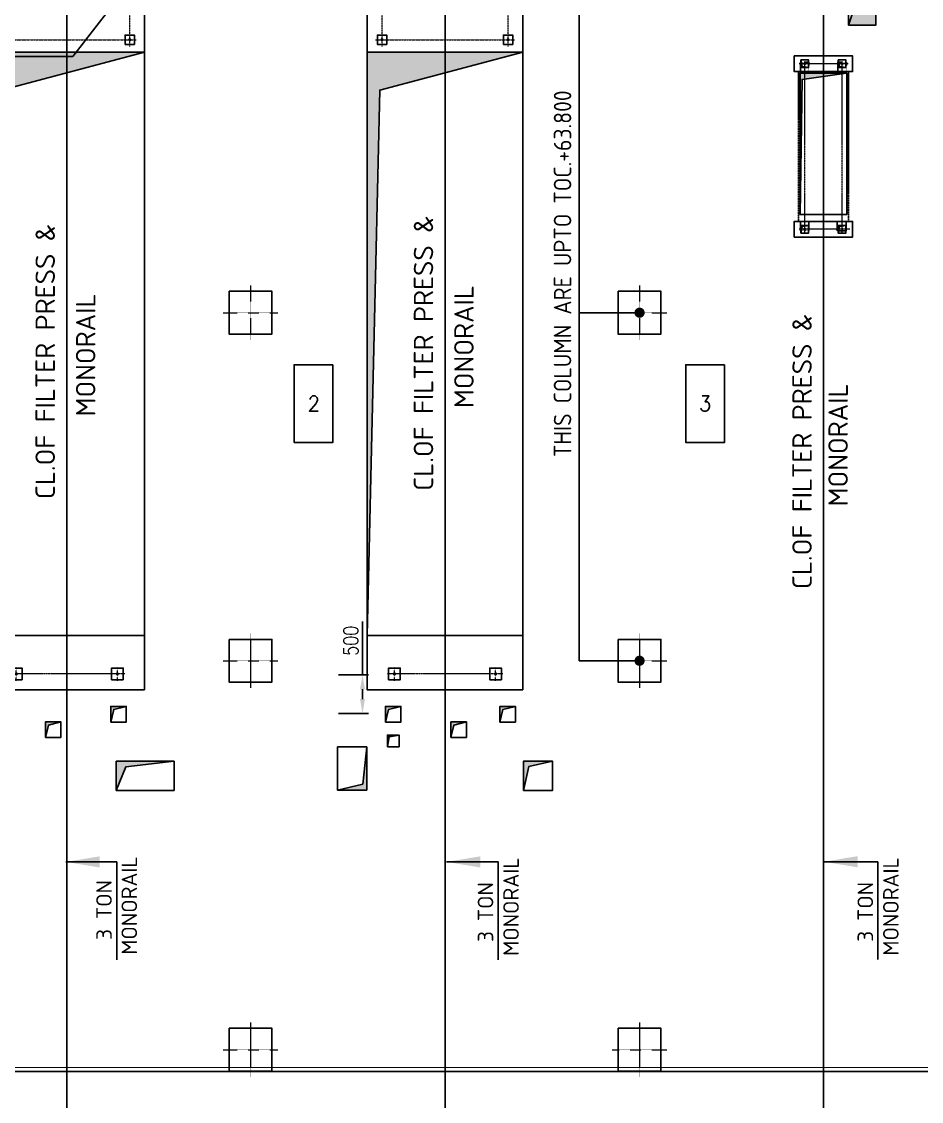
# Model space of a CAD drawing. Header units: inches. Extents: x 8618018 to 8935006, y 2431589 to 2567223.
# Drawn here: x 8630188 to 8641754, y 2486400 to 2500282 of the extents above; entities that cross this region are included whole.
import ezdxf
from ezdxf import colors
from ezdxf.entities.mleader import LeaderData, LeaderLine
from ezdxf.enums import TextEntityAlignment as Align
from ezdxf.math import Vec2, Vec3

# ---------------------------------------------------------------- set-up
doc = ezdxf.new("R2010")
doc.units = ezdxf.units.IN
doc.header["$MEASUREMENT"] = 0
doc.linetypes.add('CENTER', pattern=[2, 1.25, -0.25, 0.25, -0.25])
doc.linetypes.add('PHANTOM', pattern=[2.5, 1.25, -0.25, 0.25, -0.25, 0.25, -0.25])
doc.layers.get('Defpoints').update_dxf_attribs({"color": 252})
for name, color, linetype in [('Civil', 252, 'Continuous'), ('EQ', 252, 'Continuous'), ('SKID', 252, 'Continuous'), ('TEXT', 252, 'Continuous')]:
    doc.layers.add(name, color=color, linetype=linetype)
for name, color, linetype, lineweight in [('CL', 252, 'CENTER', 5), ('DIM', 252, 'Continuous', 13), ('EQP01', 94, 'Continuous', 5), ('PCT', 2, 'Continuous', 15)]:
    doc.layers.add(name, color=color, linetype=linetype, lineweight=lineweight)
doc.styles.add('DIM', font='romans.shx', dxfattribs={"width": 0.8})
doc.styles.add('ISOCPEUR', font='isocpeur.ttf')
doc.styles.add('r-30', font='romans.shx')
doc.styles.get("Standard").update_dxf_attribs({"font": 'arial.ttf'})
doc.dimstyles.new('DIM', dxfattribs={"dimscale": 175, "dimtxt": 2.5, "dimasz": 2.5, "dimexe": 0.875, "dimexo": 0.875, "dimgap": 1, "dimtad": 1, "dimdec": 0, "dimzin": 9, "dimdsep": 46, "dimtxsty": 'ISOCPEUR', "dimblk": 'OBLIQUE', "dimcen": 0.09, "dimclrd": 256, "dimclre": 256, "dimclrt": 252, "dimadec": 0, "dimazin": 0, "dimtfac": 1, "dimtdec": 0, "dimtmove": 0, "dimatfit": 3, "dimfxl": 1, "dimtfill": 1, "dimtolj": 1, "dimtzin": 0, "dimarcsym": 0})
doc.dimstyles.new('DIM_100', dxfattribs={"dimscale": 75, "dimtxt": 2.5, "dimasz": 2.5, "dimexe": 1, "dimexo": 1, "dimgap": 0.75, "dimtad": 1, "dimdec": 0, "dimrnd": 1, "dimzin": 12, "dimdsep": 46, "dimtxsty": 'DIM', "dimcen": 0.09, "dimclrd": 256, "dimclre": 256, "dimclrt": 3, "dimadec": 0, "dimazin": 0, "dimtfac": 0.046875, "dimtdec": 0, "dimtmove": 0, "dimatfit": 3, "dimfxl": 1, "dimtolj": 1, "dimtzin": 12, "dimlwd": -1, "dimlwe": -1, "dimarcsym": 0})

# ---------------------------------------------------------------- blocks, each defined once
blk = doc.blocks.new('_Oblique')
at = {"color": 0, "linetype": 'ByBlock', "lineweight": -2}
blk.add_line((-0.5, -0.5), (0.5, 0.5), dxfattribs=at)
blk = doc.blocks.new('FILTER PRESS TOP FP-11001A-B')
at = {"layer": 'Civil'}
h = blk.add_hatch(color=256, dxfattribs=at)
h.dxf.hatch_style = 1
h.paths.add_polyline_path([(7500, 1000), (0, 1000), (7013, 840), (7235, 0), (7500, 0)])
h.paths.add_polyline_path([(7500, 0), (7235, 0), (7500, -1000)])
for points in [[(-700, -1000), (0, -1000), (0, 1000), (-700, 1000)], [(0, 1000), (7500, 1000), (7500, -1000), (0, -1000)], [(7500, 1000), (7500, -1000), (8200, -1000), (8200, 1000)], [(7600, 750), (7720, 750), (7720, 870), (7600, 870)], [(8120, 750), (8000, 750), (8000, 870), (8120, 870)], [(-570, 725), (-420, 725), (-420, 575), (-570, 575)], [(-570, -725), (-420, -725), (-420, -575), (-570, -575)], [(7600, -750), (7720, -750), (7720, -870), (7600, -870)], [(8120, -750), (8000, -750), (8000, -870), (8120, -870)]]:
    blk.add_lwpolyline(points, close=True, dxfattribs=at)
blk.add_lwpolyline([(0, 1000), (7013, 840), (7500, -1000)], dxfattribs=at)
for centre, radius in [((7660, 810), 10), ((8060, 810), 10), ((-495, 650), 12), ((-495, -650), 12), ((7660, -810), 10), ((8060, -810), 10)]:
    blk.add_circle(centre, radius, dxfattribs=at)
at = {"layer": 'CL', "ltscale": 0.2}
for p, q in [((7660, 892), (7660, 728)), ((8060, -728), (8060, -892))]:
    blk.add_line(p, q, dxfattribs=at)
at = {"layer": 'CL', "ltscale": 1.2}
for p, q in [((8060, 892), (8060, -728)), ((7660, 728), (7660, -892))]:
    blk.add_line(p, q, dxfattribs=at)
at = {"layer": 'CL'}
blk.add_line((-495, -744), (-495, 744), dxfattribs=at)
at = {"layer": 'CL', "ltscale": 0.5}
for p, q in [((7573, 810), (8147, 810)), ((7573, -810), (8147, -810))]:
    blk.add_line(p, q, dxfattribs=at)
at = {"layer": 'CL', "ltscale": 0.12}
for p, q in [((-582, 650), (-408, 650)), ((-582, -650), (-408, -650))]:
    blk.add_line(p, q, dxfattribs=at)
at = {"layer": 'CL', "ltscale": 1.6}
blk.add_line((-820, 0), (8449, 0), dxfattribs=at)
blk = doc.blocks.new('COL1')
at = {"layer": 'Civil'}
blk.add_lwpolyline([(-275, 275), (275, 275), (275, -275), (-275, -275)], close=True, dxfattribs=at)
at = {"layer": 'CL', "ltscale": 0.25}
for p, q in [((0, 350), (0, -350)), ((-350, 0), (350, 0))]:
    blk.add_line(p, q, dxfattribs=at)
blk = doc.blocks.new('FILTER PRESS TOP FP-11002')
at = {"layer": 'Civil'}
h = blk.add_hatch(color=256, dxfattribs=at)
h.dxf.hatch_style = 1
h.paths.add_polyline_path([(50, 190), (0, 190), (0, 200), (34, 206), (40, 240), (50, 240)])
h.paths.add_polyline_path([(50, 240), (40, 240), (50, 290)])
h.paths.add_polyline_path([(0, 190), (-21, 190), (-21, 196), (0, 200)])
h.paths.add_polyline_path([(-21, 190), (-50, 190), (-21, 196)])
h = blk.add_hatch(color=256, dxfattribs=at)
h.dxf.hatch_style = 1
h.paths.add_polyline_path([(120, -300), (1940, -300), (201, -274), (120, 297)])
h = blk.add_hatch(color=256, dxfattribs=at)
h.dxf.hatch_style = 1
h.paths.add_polyline_path([(2078, 190), (2128, 190), (2128, 200), (2094, 206), (2088, 240), (2078, 240)])
h.paths.add_polyline_path([(2078, 240), (2088, 240), (2078, 290)])
h.paths.add_polyline_path([(2128, 190), (2149, 190), (2149, 196), (2128, 200)])
h.paths.add_polyline_path([(2149, 190), (2178, 190), (2149, 196)])
h = blk.add_hatch(color=256, dxfattribs=at)
h.dxf.hatch_style = 1
h.paths.add_polyline_path([(50, -290), (0, -290), (0, -280), (34, -274), (40, -240), (50, -240)])
h.paths.add_polyline_path([(50, -240), (40, -240), (50, -190)])
h.paths.add_polyline_path([(0, -290), (-21, -290), (-21, -284), (0, -280)])
h.paths.add_polyline_path([(-21, -290), (-50, -290), (-21, -284)])
h = blk.add_hatch(color=256, dxfattribs=at)
h.dxf.hatch_style = 1
h.paths.add_polyline_path([(2094, -274), (2088, -240), (2078, -240), (2078, -290), (2128, -290), (2128, -280)])
h.paths.add_polyline_path([(2078, -190), (2078, -240), (2088, -240)])
h.paths.add_polyline_path([(2128, -280), (2128, -290), (2149, -290), (2149, -284)])
h.paths.add_polyline_path([(2178, -290), (2149, -284), (2149, -290)])
for points in [[(-100, -375), (100, -375), (100, 375), (-100, 375)], [(-50, 190), (50, 190), (50, 290), (-50, 290)], [(1940, 300), (120, 300), (120, -300), (1940, -300)], [(2228, -375), (2028, -375), (2028, 375), (2228, 375)], [(2178, 190), (2078, 190), (2078, 290), (2178, 290)], [(-50, -290), (50, -290), (50, -190), (-50, -190)], [(2178, -290), (2078, -290), (2078, -190), (2178, -190)]]:
    blk.add_lwpolyline(points, close=True, dxfattribs=at)
for points in [[(-50, 190), (34, 206), (50, 290)], [(1940, -300), (201, -274), (120, 296)], [(2178, 190), (2094, 206), (2078, 290)], [(-50, -290), (34, -274), (50, -190)], [(2178, -290), (2094, -274), (2078, -190)], [(2114, -240), (2142, -240)], [(2128, -237), (2128, -237)]]:
    blk.add_lwpolyline(points, dxfattribs=at)
blk.add_circle((2128, -240), 9, dxfattribs=at)
at = {"layer": 'CL'}
for p, q in [((2173, 240), (-34, 240)), ((2173, -240), (-34, -240))]:
    blk.add_line(p, q, dxfattribs=at)
at = {"layer": 'CL', "ltscale": 0.6}
for points in [[(0, 317), (0, -310)], [(2128, 342), (2128, -310)]]:
    blk.add_lwpolyline(points, dxfattribs=at)
at = {"layer": 'CL'}
for points in [[(-13, 240), (14, 240)], [(0, 254), (0, 226)], [(2114, 240), (2142, 240)], [(2128, 254), (2128, 226)], [(-13, -240), (14, -240)], [(0, -226), (0, -254)]]:
    blk.add_lwpolyline(points, dxfattribs=at)
at = {"layer": 'CL', "ltscale": 0.75}
blk.add_lwpolyline([(-155, 0), (2267, 0)], dxfattribs=at)
at = {"layer": 'EQ', "linetype": 'PHANTOM', "ltscale": 0.09}
for points in [[(-19, 184), (101, 184), (101, 296), (-19, 296)], [(2028, 178), (2149, 178), (2149, 294), (2028, 294)], [(-19, -296), (101, -296), (101, -186), (-19, -186)], [(2028, -296), (2149, -296), (2149, -186), (2028, -186)]]:
    blk.add_lwpolyline(points, close=True, dxfattribs=at)
at = {"layer": 'EQ', "linetype": 'PHANTOM', "ltscale": 0.5}
blk.add_lwpolyline([(100, 321), (2028, 321), (2028, -321), (100, -321)], close=True, dxfattribs=at)
at = {"layer": 'EQ', "linetype": 'PHANTOM', "ltscale": 0.08}
for centre in [(0, 240), (2128, 240), (0, -240)]:
    blk.add_circle(centre, 9, dxfattribs=at)
blk = doc.blocks.new('A$C6627c7d3')
at = {"layer": 'Civil'}
blk.add_lwpolyline([(-2180, -1825), (-1830, -1825), (-1830, -1625), (-2180, -1625)], close=True, dxfattribs=at)
blk = doc.blocks.new('A$Ce0588e49')
at = {"layer": 'Civil'}
h = blk.add_hatch(color=256, dxfattribs=at)
h.dxf.hatch_style = 1
h.paths.add_polyline_path([(12127, 11059), (12127, 10859), (12187, 11039), (12727, 11059)])
h = blk.add_hatch(color=256, dxfattribs=at)
h.dxf.hatch_style = 1
h.paths.add_polyline_path([(3517, 9479), (3517, 9279), (3577, 9459), (4117, 9479)])
h = blk.add_hatch(color=256, dxfattribs=at)
h.dxf.hatch_style = 1
h.paths.add_polyline_path([(8382, 9479), (8382, 9279), (8442, 9459), (8982, 9479)])
h = blk.add_hatch(color=256, dxfattribs=at)
h.dxf.hatch_style = 1
h.paths.add_polyline_path([(12897, 8174), (12897, 8374), (12604, 8343), (12550, 8174)])
h = blk.add_hatch(color=256, dxfattribs=at)
h.dxf.hatch_style = 1
h.paths.add_polyline_path([(1595, -583), (1595, -683), (1620, -683), (1634, -622), (1695, -607), (1695, -583)])
h.paths.add_polyline_path([(1595, -683), (1595, -783), (1620, -683)])
h.paths.add_polyline_path([(1695, -583), (1695, -607), (1795, -583)])
h = blk.add_hatch(color=256, dxfattribs=at)
h.dxf.hatch_style = 1
h.paths.add_polyline_path([(3065, -583), (3065, -683), (3090, -683), (3104, -622), (3165, -607), (3165, -583)])
h.paths.add_polyline_path([(3065, -683), (3065, -783), (3090, -683)])
h.paths.add_polyline_path([(3165, -583), (3165, -607), (3265, -583)])
h = blk.add_hatch(color=256, dxfattribs=at)
h.dxf.hatch_style = 1
h.paths.add_polyline_path([(6596, -583), (6596, -683), (6621, -683), (6636, -622), (6696, -607), (6696, -583)])
h.paths.add_polyline_path([(6596, -683), (6596, -783), (6621, -683)])
h.paths.add_polyline_path([(6696, -583), (6696, -607), (6796, -583)])
h = blk.add_hatch(color=256, dxfattribs=at)
h.dxf.hatch_style = 1
h.paths.add_polyline_path([(8067, -583), (8067, -683), (8092, -683), (8107, -622), (8167, -607), (8167, -583)])
h.paths.add_polyline_path([(8067, -683), (8067, -783), (8092, -683)])
h.paths.add_polyline_path([(8167, -583), (8167, -607), (8267, -583)])
h = blk.add_hatch(color=256, dxfattribs=at)
h.dxf.hatch_style = 1
h.paths.add_polyline_path([(2225, -782), (2225, -882), (2250, -882), (2265, -822), (2325, -807), (2325, -782)])
h.paths.add_polyline_path([(2225, -882), (2225, -982), (2250, -882)])
h.paths.add_polyline_path([(2325, -782), (2325, -807), (2425, -782)])
h = blk.add_hatch(color=256, dxfattribs=at)
h.dxf.hatch_style = 1
h.paths.add_polyline_path([(7438, -782), (7438, -882), (7462, -882), (7477, -822), (7538, -807), (7538, -782)])
h.paths.add_polyline_path([(7438, -882), (7438, -982), (7462, -882)])
h.paths.add_polyline_path([(7538, -782), (7538, -807), (7638, -782)])
h = blk.add_hatch(color=256, dxfattribs=at)
h.dxf.hatch_style = 1
h.paths.add_polyline_path([(6621, -950), (6621, -1025), (6635, -1025), (6645, -974), (6696, -964), (6696, -950)])
h.paths.add_polyline_path([(6696, -950), (6696, -964), (6771, -950)])
h.paths.add_polyline_path([(6621, -1025), (6621, -1100), (6635, -1025)])
h = blk.add_hatch(color=256, dxfattribs=at)
h.dxf.hatch_style = 1
h.paths.add_polyline_path([(5982, -1660), (6357, -1660), (6357, -1472), (6316, -1472), (6304, -1581)])
h.paths.add_polyline_path([(6316, -1472), (6357, -1472), (6357, -1097)])
h = blk.add_hatch(color=256, dxfattribs=at)
h.dxf.hatch_style = 1
h.paths.add_polyline_path([(1118, -1288), (1118, -1475), (1159, -1475), (1186, -1356), (1305, -1330), (1305, -1288)])
h.paths.add_polyline_path([(1118, -1475), (1118, -1663), (1159, -1475)])
h.paths.add_polyline_path([(1305, -1288), (1305, -1330), (1493, -1288)])
h = blk.add_hatch(color=256, dxfattribs=at)
h.dxf.hatch_style = 1
h.paths.add_polyline_path([(3137, -1475), (3137, -1663), (3214, -1475)])
h.paths.add_polyline_path([(3137, -1288), (3137, -1475), (3214, -1475), (3261, -1359), (3882, -1288)])
h = blk.add_hatch(color=256, dxfattribs=at)
h.dxf.hatch_style = 1
h.paths.add_polyline_path([(8370, -1288), (8370, -1475), (8412, -1475), (8439, -1356), (8557, -1330), (8557, -1288)])
h.paths.add_polyline_path([(8370, -1475), (8370, -1663), (8412, -1475)])
h.paths.add_polyline_path([(8557, -1288), (8557, -1330), (8745, -1288)])
for p, q in [((6357, -1100), (5982, -1100)), ((5982, -1100), (5982, -1660)), ((6357, -1660), (6357, -1100)), ((3882, -1288), (3137, -1288)), ((3137, -1288), (3137, -1663)), ((3882, -1663), (3882, -1288)), ((3137, -1663), (3882, -1663)), ((5982, -1660), (6357, -1660))]:
    blk.add_line(p, q, dxfattribs=at)
for points in [[(12127, 11059), (12748, 11059), (12748, 10859), (12127, 10859)], [(3517, 9279), (4117, 9279), (4117, 9479), (3517, 9479)], [(8382, 9279), (8982, 9279), (8982, 9479), (8382, 9479)], [(1595, -783), (1795, -783), (1795, -583), (1595, -583)], [(3065, -783), (3265, -783), (3265, -583), (3065, -583)], [(6596, -783), (6796, -783), (6796, -583), (6596, -583)], [(8067, -783), (8267, -783), (8267, -583), (8067, -583)], [(2225, -982), (2425, -982), (2425, -782), (2225, -782)], [(7438, -982), (7638, -982), (7638, -782), (7438, -782)], [(6621, -1100), (6771, -1100), (6771, -950), (6621, -950)], [(1118, -1663), (1493, -1663), (1493, -1288), (1118, -1288)], [(8370, -1663), (8745, -1663), (8745, -1288), (8370, -1288)]]:
    blk.add_lwpolyline(points, close=True, dxfattribs=at)
for points in [[(12127, 10859), (12187, 11039), (12727, 11059)], [(3517, 9279), (3577, 9459), (4117, 9479)], [(8382, 9279), (8442, 9459), (8982, 9479)], [(12550, 8174), (12604, 8343), (12897, 8374)], [(1595, -783), (1634, -622), (1795, -583)], [(3065, -783), (3104, -622), (3265, -583)], [(6596, -783), (6636, -622), (6796, -583)], [(8067, -783), (8107, -622), (8267, -583)], [(2225, -982), (2265, -822), (2425, -782)], [(7438, -982), (7477, -822), (7638, -782)], [(6621, -1100), (6645, -974), (6771, -950)], [(5982, -1660), (6304, -1581), (6357, -1100)], [(1118, -1663), (1186, -1356), (1493, -1288)], [(3137, -1663), (3261, -1359), (3882, -1288)], [(8370, -1663), (8439, -1356), (8745, -1288)]]:
    blk.add_lwpolyline(points, dxfattribs=at)
blk.add_blockref('A$C6627c7d3', (14728, 9999))
blk = doc.blocks.new('*D354')
at = {"transparency": 16777216}
for p, q in [((8634570, 2491886), (8634570, 2492571)), ((8634260, 2491886), (8634645, 2491886)), ((8634570, 2491573), (8634570, 2491698)), ((8634260, 2491386), (8634645, 2491386))]:
    blk.add_line(p, q, dxfattribs=at)
for points in [[(8634538, 2491698), (8634601, 2491698), (8634570, 2491886)], [(8634538, 2491573), (8634601, 2491573), (8634570, 2491386)]]:
    blk.add_solid(points, dxfattribs=at)
at = {"layer": 'Defpoints', "color": 0, "transparency": 16777216}
for p in [(8634185, 2491886), (8634185, 2491386), (8634570, 2491386)]:
    blk.add_point(p, dxfattribs=at)
at = {"color": 3, "transparency": 16777216, "insert": (8634420, 2492322), "char_height": 187.5, "attachment_point": 5, "rotation": 90, "style": 'DIM', "bg_fill": 3, "box_fill_scale": 1.25, "bg_fill_color": 256, "bg_fill_true_color": 13158600, "bg_fill_transparency": 0}
blk.add_mtext('\\A1;500', dxfattribs=at)
blk = doc.blocks.new('GA CRM')
at = {"color": 252, "linetype": 'PHANTOM', "ltscale": 2, "const_width": 20}
for points in [[(2688, 14225.4), (2688, 35500)], [(7550, 14225.4), (7550, 35500)], [(12414, 14225.4), (12414, 35500)]]:
    blk.add_lwpolyline(points, dxfattribs=at)
at = {"layer": 'Civil'}
blk.add_line((14531.2, 15445.4), (50, 15445.4), dxfattribs=at)
at = {"layer": 'SKID', "const_width": 10}
for points in [[(15050, 20475), (15050, 15445.4), (50, 15445.4), (50, 15495.4)], [(15050, 20475), (15000, 20475), (15000, 15495.4), (50, 15495.4)]]:
    blk.add_lwpolyline(points, dxfattribs=at)
blk.add_blockref('A$Ce0588e49', (187.5, 20720.6))
at = {"layer": 'Civil'}
for p in [(5050, 25200), (10050, 25200), (5050, 20725), (10050, 20725), (5050, 15725), (10050, 15725)]:
    blk.add_blockref('COL1', p, dxfattribs=at)
at = {"layer": 'EQ', "rotation": 269.9999999999999}
blk.add_blockref('FILTER PRESS TOP FP-11002', (12412.5, 28400.6), dxfattribs=at)
at = {"layer": 'EQP01', "rotation": 90.00000000000001}
for p in [(2688, 21050), (7550, 21050)]:
    blk.add_blockref('FILTER PRESS TOP FP-11001A-B', p, dxfattribs=at)
at = {"layer": 'DIM', "color": 252, "style": 'ISOCPEUR', "width": 0.9}
blk.add_text('THIS COLUMN ARE UPTO TOC.+63.800', height=225, rotation=90, dxfattribs=at).set_placement((9172.8, 23344.7))
at = {"layer": 'DIM', "color": 252, "char_height": 200, "attachment_point": 7, "rotation": 90, "style": 'ISOCPEUR'}
for s, insert in [('\\A1;MONORAIL', (3592.1, 16945.5)), ('\\A1;MONORAIL', (8498.7, 16931.1)), ('\\A1;MONORAIL', (13380.7, 16933.5)), ('\\A1;3 TON', (3266.8, 17135.8)), ('\\A1;3 TON', (8169.9, 17109.4)), ('\\A1;3 TON', (13051.9, 17111.8))]:
    blk.add_mtext(s, dxfattribs=dict(at, insert=insert))
at = {"layer": 'TEXT', "char_height": 250, "attachment_point": 9, "rotation": 90, "style": 'ISOCPEUR'}
for s, insert in [('\\A1;\\pi-750,l1250,t1250;CL.OF FILTER PRESS & ', (7398, 26450.8)), ('\\A1;\\pi-750,l1250,t1250;CL.OF FILTER PRESS & ', (2536, 26343.3)), ('\\A1;\\pi-750,l1250,t1250;MONORAIL', (3056.1, 25446.4)), ('\\A1;\\pi-750,l1250,t1250;MONORAIL', (7918.1, 25553.9)), ('\\A1;\\pi-750,l1250,t1250;CL.OF FILTER PRESS & ', (12263.6, 25187)), ('\\A1;\\pi-750,l1250,t1250;MONORAIL', (12727.6, 24290.1))]:
    blk.add_mtext(s, dxfattribs=dict(at, insert=insert))
at = {"layer": 'DIM'}
for points, override in [([(10050, 25200), (9272.2, 25200), (9272.2, 29700)], {"dimasz": 3, "dimgap": 1, "dimtad": 0, "dimldrblk": 'DotSmall'}), ([(10050, 20725), (9272.2, 20725), (9272.2, 25200)], {"dimasz": 3, "dimtad": 0, "dimldrblk": 'DotSmall'})]:
    blk.add_leader(points, dimstyle='DIM', override=override, dxfattribs=at)
at = {"layer": 'DIM', "color": 252}
for points in [[(2675, 18138.9), (3331.5, 18138.9), (3331.5, 16881)], [(12417, 18141.2), (13114.5, 18141.2), (13114.5, 16883.4)]]:
    blk.add_leader(points, dimstyle='DIM', dxfattribs=at)
at = {"layer": 'DIM'}
blk.add_leader([(7567.5, 18138.9), (8232.5, 18138.9), (8232.5, 16881)], dimstyle='DIM', dxfattribs=at)

msp = doc.modelspace()

# ---------------------------------------------------------------- block references
at = {"color": 252}
msp.add_blockref('GA CRM', (8628081, 2471340), dxfattribs=at)

# ---------------------------------------------------------------- next in the draw order: linework, layer by layer
at = {"color": 3}
for points in [[(8634190.5, 2495871.7), (8634190.5, 2494871.7), (8633690.5, 2494871.7), (8633690.5, 2495871.7)], [(8639224.1, 2495871.7), (8639224.1, 2494871.7), (8638724.1, 2494871.7), (8638724.1, 2495871.7)]]:
    msp.add_lwpolyline(points, close=True, dxfattribs=at)

# ---------------------------------------------------------------- next in the draw order: texts
at = {"layer": 'PCT', "color": 2, "style": 'r-30', "width": 0.95}
for s, p in [('2', (8633944.2, 2495371.7)), ('3', (8638974.1, 2495371.7))]:
    msp.add_text(s, height=195, dxfattribs=at).set_placement(p, align=Align.MIDDLE_CENTER)

# ---------------------------------------------------------------- next in the draw order: dimensions: what is measured, and where the dimension line sits
dim = msp.add_linear_dim(base=(8634569.7, 2491385.7), p1=(8634184.6, 2491885.7), p2=(8634184.6, 2491385.7), angle=90, dimstyle='DIM_100', override={"dimfxl": 0.18, "dimtfill": 1, "dimtfillclr": 256, "dimarcsym": 1})
dim.commit()
dim.dimension.update_dxf_attribs({"geometry": '*D354', "text_midpoint": (8634569.7, 2492322.3), "dimtype": 160})

# ---------------------------------------------------------------- next in the draw order: leaders
at = {"layer": 'PCT', "lineweight": 0}
ml = msp.add_multileader_mtext('Standard', dxfattribs=at)
ml.set_content('', color=256)
ml.set_leader_properties()
ml.build(insert=Vec2(0, 0))
ml.multileader.update_dxf_attribs({"text_right_attachment_type": 6, "dogleg_length": 1700, "arrow_head_size": 480})
ctx = ml.context
ctx.base_point, ctx.char_height, ctx.arrow_head_size, ctx.landing_gap_size, ctx.plane_origin = Vec3(8624929.6, 2499828.2), 9.6, 480, 4.8, Vec3(8632441.4, 2497056.1)
ctx.right_attachment, ctx.text_align_type = 6, 2
notes = []
notes.append((ctx, [(0, (1, 1, 0), (8630846.5, 2499833), (-1, 0), 5907.3, [(0, [(8632753.6, 2502295)], 0, [])])]))
ctx.mtext.insert, ctx.mtext.text_direction, ctx.mtext.rotation, ctx.mtext.alignment, ctx.mtext.flow_direction = Vec3(8624934.4, 2499823.4), Vec3(-1, 0), 3.1415927, 3, 5
for ctx, leaders in notes:
    for number, flags, end, landing, length, lines in leaders:
        leader = LeaderData()
        leader.index, (leader.has_last_leader_line, leader.has_dogleg_vector, leader.attachment_direction) = number, flags
        leader.last_leader_point, leader.dogleg_vector, leader.dogleg_length = Vec3(end), Vec3(landing), length
        for number, points, colour, breaks in lines:
            line = LeaderLine()
            line.index, line.vertices, line.color, line.breaks = number, Vec3.list(points), colors.encode_raw_color(colour), breaks
            leader.lines.append(line)
        ctx.leaders.append(leader)

doc.saveas('drawing.dxf')
